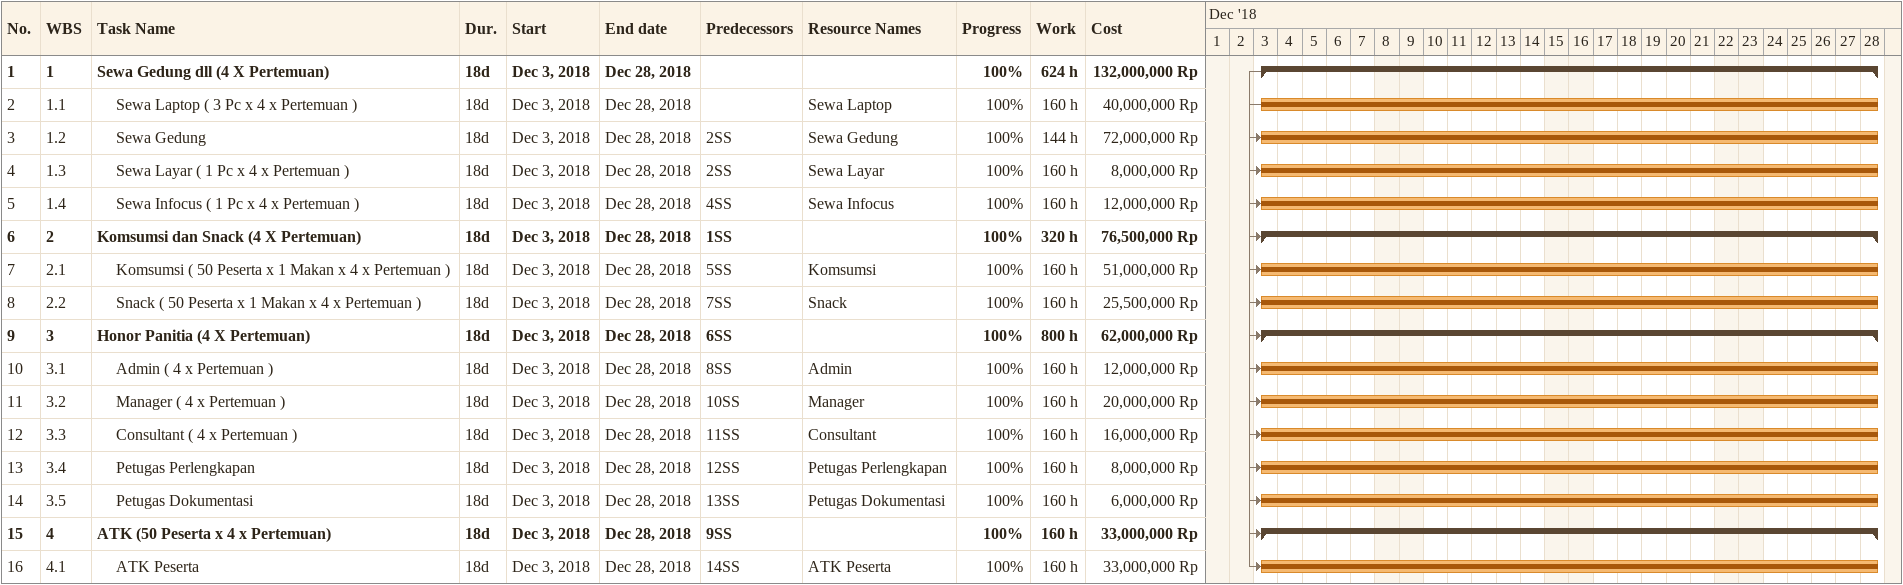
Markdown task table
| ID | WBS | Task | Duration | Start | Finish | Predecessors | Resources | % complete | Work (h) | Cost (Rp) |
|---|---|---|---|---|---|---|---|---|---|---|
| 1 | 1 | **Sewa Gedung dll (4 X Pertemuan)** | 18d | 2018-12-03 | 2018-12-28 |  |  | 100 | 624 | 132000000 |
| 2 | 1.1 | Sewa Laptop ( 3 Pc x 4 x Pertemuan ) | 18d | 2018-12-03 | 2018-12-28 |  | Sewa Laptop | 100 | 160 | 40000000 |
| 3 | 1.2 | Sewa Gedung | 18d | 2018-12-03 | 2018-12-28 | 2SS | Sewa Gedung | 100 | 144 | 72000000 |
| 4 | 1.3 | Sewa Layar ( 1 Pc x 4 x Pertemuan ) | 18d | 2018-12-03 | 2018-12-28 | 2SS | Sewa Layar | 100 | 160 | 8000000 |
| 5 | 1.4 | Sewa Infocus ( 1 Pc x 4 x Pertemuan ) | 18d | 2018-12-03 | 2018-12-28 | 4SS | Sewa Infocus | 100 | 160 | 12000000 |
| 6 | 2 | **Komsumsi dan Snack (4 X Pertemuan)** | 18d | 2018-12-03 | 2018-12-28 | 1SS |  | 100 | 320 | 76500000 |
| 7 | 2.1 | Komsumsi ( 50 Peserta x 1 Makan x 4 x Pertemuan ) | 18d | 2018-12-03 | 2018-12-28 | 5SS | Komsumsi | 100 | 160 | 51000000 |
| 8 | 2.2 | Snack ( 50 Peserta x 1 Makan x 4 x Pertemuan ) | 18d | 2018-12-03 | 2018-12-28 | 7SS | Snack | 100 | 160 | 25500000 |
| 9 | 3 | **Honor Panitia (4 X Pertemuan)** | 18d | 2018-12-03 | 2018-12-28 | 6SS |  | 100 | 800 | 62000000 |
| 10 | 3.1 | Admin ( 4 x Pertemuan ) | 18d | 2018-12-03 | 2018-12-28 | 8SS | Admin | 100 | 160 | 12000000 |
| 11 | 3.2 | Manager ( 4 x Pertemuan ) | 18d | 2018-12-03 | 2018-12-28 | 10SS | Manager | 100 | 160 | 20000000 |
| 12 | 3.3 | Consultant ( 4 x Pertemuan ) | 18d | 2018-12-03 | 2018-12-28 | 11SS | Consultant | 100 | 160 | 16000000 |
| 13 | 3.4 | Petugas Perlengkapan | 18d | 2018-12-03 | 2018-12-28 | 12SS | Petugas Perlengkapan | 100 | 160 | 8000000 |
| 14 | 3.5 | Petugas Dokumentasi | 18d | 2018-12-03 | 2018-12-28 | 13SS | Petugas Dokumentasi | 100 | 160 | 6000000 |
| 15 | 4 | **ATK (50 Peserta x 4 x Pertemuan)** | 18d | 2018-12-03 | 2018-12-28 | 9SS |  | 100 | 160 | 33000000 |
| 16 | 4.1 | ATK Peserta | 18d | 2018-12-03 | 2018-12-28 | 14SS | ATK Peserta | 100 | 160 | 33000000 |
